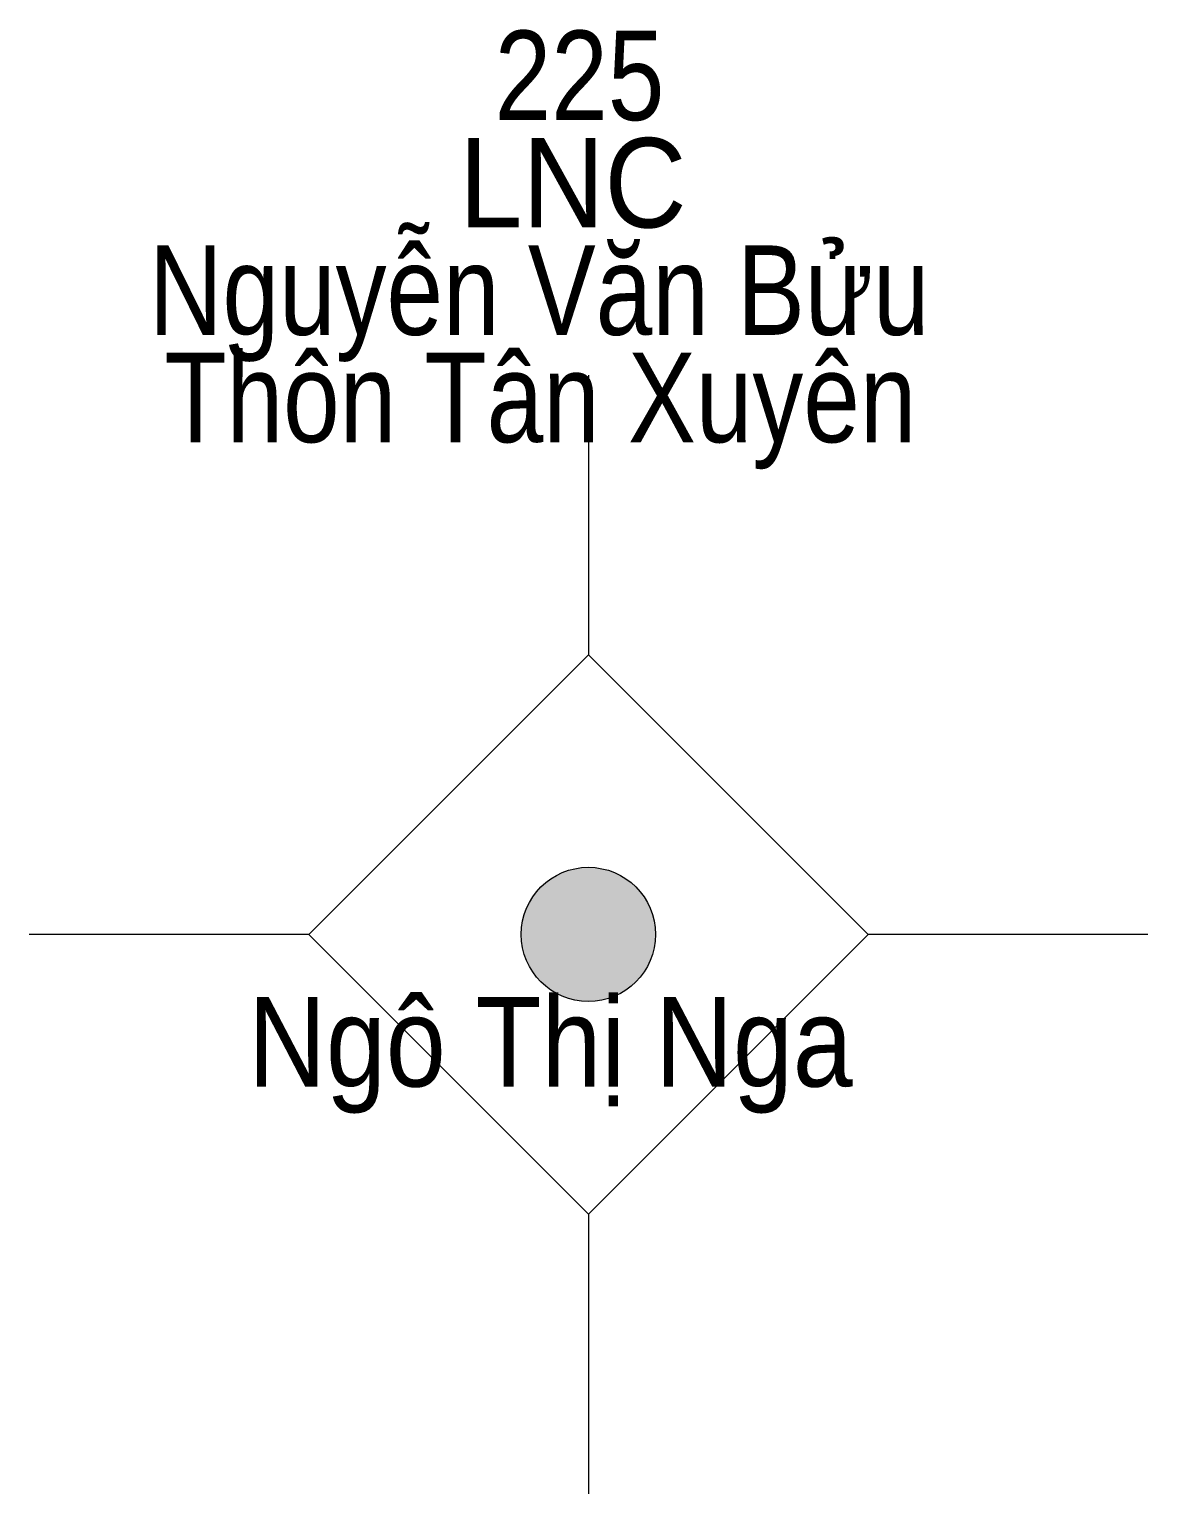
# Model space of a CAD drawing. Header units: metres. Extents: x 550999 to 552168, y 1840994 to 1841978.
# Drawn here: x 551861.8 to 551866.8, y 1841281.69 to 1841288.24 of the extents above; entities that cross this region are included whole.
import ezdxf
from ezdxf.enums import TextEntityAlignment as Align

# ---------------------------------------------------------------- set-up
doc = ezdxf.new("R2010")
doc.units = ezdxf.units.M
doc.header["$LTSCALE"] = 0.16
doc.layers.add('11', color=7, linetype='Continuous', lineweight=13)
doc.layers.add('15', color=7, linetype='Continuous')

msp = doc.modelspace()

# ---------------------------------------------------------------- hatches: boundary and pattern name
at = {"layer": '11'}
msp.add_hatch(color=256, dxfattribs=at).paths.add_polyline_path([(551864.5995, 1841284.19, 1), (551863.9995, 1841284.19, 1)])

# ---------------------------------------------------------------- linework, layer by layer
for p, q in [((551864.3, 1841286.69), (551864.3, 1841285.44)), ((551863.05, 1841284.19), (551861.8, 1841284.19)), ((551866.8, 1841284.19), (551865.55, 1841284.19)), ((551864.3, 1841282.94), (551864.3, 1841281.69))]:
    msp.add_line(p, q, dxfattribs=at)
msp.add_lwpolyline([(551864.3, 1841285.44), (551863.05, 1841284.19), (551864.3, 1841282.94), (551865.55, 1841284.19)], close=True, dxfattribs=at)
msp.add_circle((551864.2995, 1841284.19), 0.3, dxfattribs=at)

# ---------------------------------------------------------------- texts
at = {"layer": '15'}
for s, width, p in [('225', 0.85, (551864.26, 1841287.83)), ('LNC', 0.95, (551864.23, 1841287.35)), ('Nguyễn Văn Bửu', 0.85, (551864.08, 1841286.87)), ('Thôn Tân Xuyên', 0.85, (551864.085, 1841286.39)), ('Ngô Thị Nga', 0.9, (551864.13, 1841283.51))]:
    msp.add_text(s, height=0.4, dxfattribs=dict(at, width=width)).set_placement(p, align=Align.CENTER)

doc.saveas('drawing.dxf')
